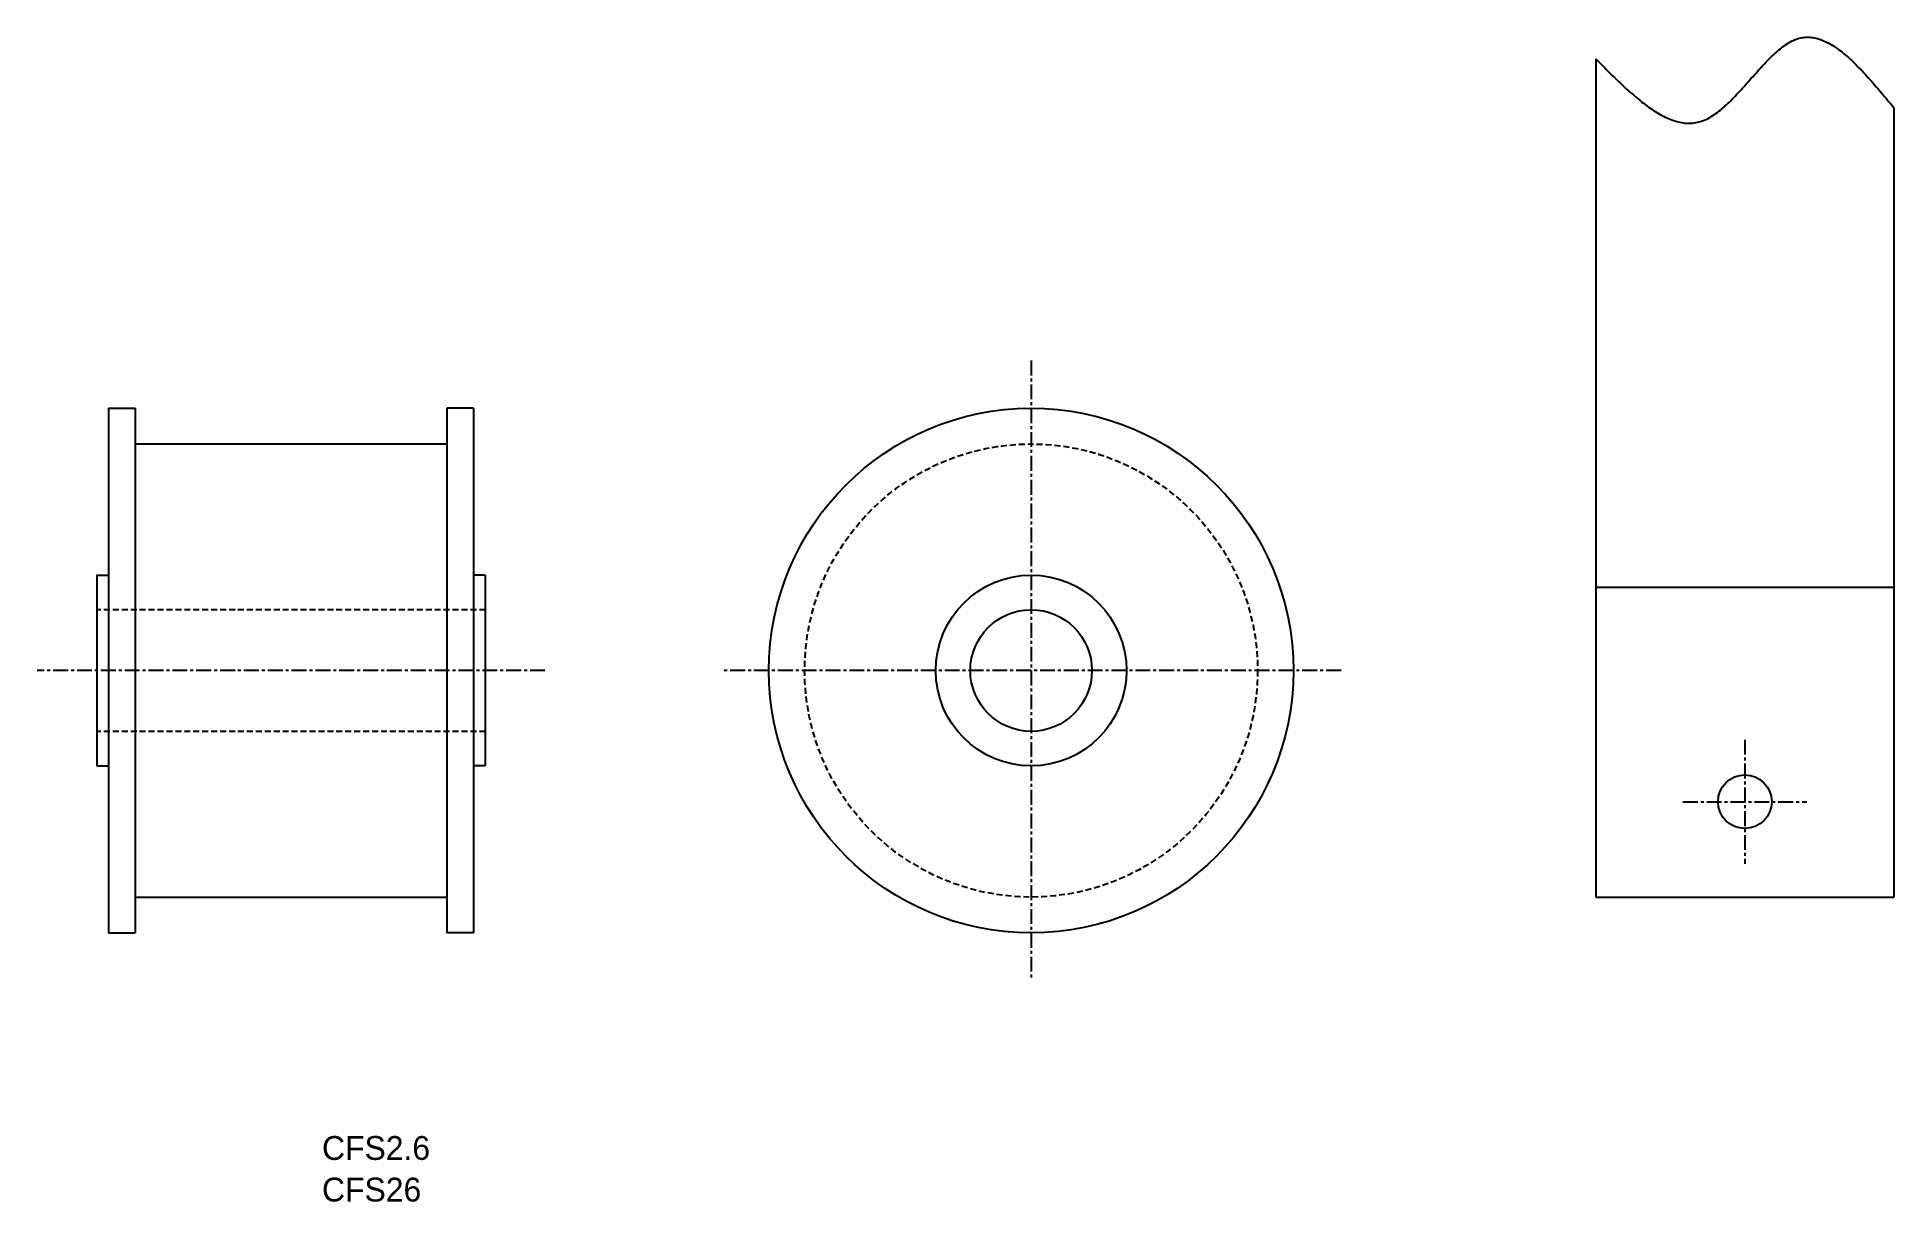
# Model space of a CAD drawing. Extents: x 72 to 228, y 87 to 185.
import ezdxf

# ---------------------------------------------------------------- set-up
doc = ezdxf.new("R2010")
doc.units = 0
doc.linetypes.add('CENTER', pattern=[2, 1.25, -0.25, 0.25, -0.25])
doc.linetypes.add('DASHED', pattern=[0.75, 0.5, -0.25])
doc.layers.get('0').update_dxf_attribs({"linetype": 'CONTINUOUS'})
doc.layers.add('CENTER', color=1, linetype='CENTER')

msp = doc.modelspace()

# ---------------------------------------------------------------- linework, layer by layer
at = {"color": 7, "linetype": 'CONTINUOUS'}
for p, q in [((203.27, 182.83), (203.27, 112.54)), ((228.27, 178.74), (228.27, 112.54)), ((78.5, 153.54), (78.5, 109.54)), ((78.5, 153.54), (80.72, 153.54)), ((80.72, 153.54), (80.72, 109.54)), ((109.1, 153.54), (106.88, 153.54)), ((106.88, 153.54), (106.88, 109.54)), ((109.1, 153.54), (109.1, 109.54)), ((80.72, 150.54), (106.88, 150.54)), ((77.5, 139.54), (77.5, 123.54)), ((77.5, 139.54), (78.5, 139.54)), ((110.1, 139.54), (109.1, 139.54)), ((110.1, 139.54), (110.1, 123.54)), ((203.27, 138.54), (228.27, 138.54)), ((77.5, 123.54), (78.5, 123.54)), ((110.1, 123.54), (109.1, 123.54)), ((80.72, 112.54), (106.88, 112.54)), ((203.27, 112.54), (228.27, 112.54)), ((78.5, 109.54), (80.72, 109.54)), ((109.1, 109.54), (106.88, 109.54))]:
    msp.add_line(p, q, dxfattribs=at)
at = {"color": 3, "linetype": 'DASHED'}
for p, q in [((110.1, 136.64), (77.5, 136.64)), ((110.1, 126.44), (77.5, 126.44))]:
    msp.add_line(p, q, dxfattribs=at)
at = {"color": 7}
msp.add_polyline3d([(203.27, 182.83, 0), (203.41, 182.69, 0), (203.56, 182.54, 0), (203.7, 182.4, 0), (203.84, 182.25, 0), (203.99, 182.11, 0), (204.13, 181.96, 0), (204.27, 181.82, 0), (204.42, 181.68, 0), (204.56, 181.54, 0), (204.7, 181.4, 0), (204.85, 181.26, 0), (204.99, 181.12, 0), (205.13, 180.98, 0), (205.28, 180.85, 0), (205.42, 180.71, 0), (205.56, 180.58, 0), (205.71, 180.44, 0), (205.85, 180.31, 0), (205.99, 180.19, 0), (206.13, 180.06, 0), (206.28, 179.93, 0), (206.42, 179.81, 0), (206.56, 179.69, 0), (206.7, 179.57, 0), (206.84, 179.45, 0), (206.99, 179.34, 0), (207.13, 179.22, 0), (207.27, 179.12, 0), (207.41, 179.01, 0), (207.55, 178.9, 0), (207.69, 178.8, 0), (207.83, 178.7, 0), (207.97, 178.61, 0), (208.11, 178.52, 0), (208.25, 178.43, 0), (208.39, 178.34, 0), (208.53, 178.26, 0), (208.67, 178.18, 0), (208.81, 178.1, 0), (208.95, 178.03, 0), (209.09, 177.96, 0), (209.22, 177.9, 0), (209.36, 177.84, 0), (209.5, 177.78, 0), (209.64, 177.73, 0), (209.77, 177.68, 0), (209.91, 177.63, 0), (210.05, 177.59, 0), (210.18, 177.56, 0), (210.32, 177.53, 0), (210.45, 177.5, 0), (210.59, 177.48, 0), (210.72, 177.46, 0), (210.86, 177.45, 0), (210.99, 177.45, 0), (211.13, 177.44, 0), (211.26, 177.45, 0), (211.39, 177.46, 0), (211.52, 177.47, 0), (211.66, 177.49, 0), (211.79, 177.52, 0), (211.92, 177.55, 0), (212.05, 177.58, 0), (212.18, 177.63, 0), (212.31, 177.68, 0), (212.44, 177.73, 0), (212.57, 177.79, 0), (212.7, 177.85, 0), (212.83, 177.92, 0), (212.95, 178, 0), (213.08, 178.08, 0), (213.21, 178.16, 0), (213.33, 178.25, 0), (213.46, 178.34, 0), (213.59, 178.44, 0), (213.71, 178.54, 0), (213.84, 178.65, 0), (213.97, 178.75, 0), (214.09, 178.86, 0), (214.22, 178.98, 0), (214.34, 179.09, 0), (214.47, 179.21, 0), (214.59, 179.33, 0), (214.71, 179.46, 0), (214.84, 179.59, 0), (214.96, 179.71, 0), (215.08, 179.84, 0), (215.21, 179.98, 0), (215.33, 180.11, 0), (215.45, 180.24, 0), (215.58, 180.38, 0), (215.7, 180.52, 0), (215.82, 180.65, 0), (215.94, 180.79, 0), (216.07, 180.93, 0), (216.19, 181.07, 0), (216.31, 181.21, 0), (216.43, 181.34, 0), (216.55, 181.48, 0), (216.68, 181.62, 0), (216.8, 181.75, 0), (216.92, 181.89, 0), (217.04, 182.03, 0), (217.16, 182.16, 0), (217.28, 182.29, 0), (217.41, 182.42, 0), (217.53, 182.55, 0), (217.65, 182.67, 0), (217.77, 182.8, 0), (217.89, 182.92, 0), (218.01, 183.04, 0), (218.13, 183.15, 0), (218.26, 183.27, 0), (218.38, 183.38, 0), (218.5, 183.49, 0), (218.62, 183.59, 0), (218.75, 183.69, 0), (218.87, 183.79, 0), (218.99, 183.88, 0), (219.11, 183.96, 0), (219.24, 184.05, 0), (219.36, 184.13, 0), (219.48, 184.2, 0), (219.6, 184.27, 0), (219.73, 184.34, 0), (219.85, 184.39, 0), (219.98, 184.45, 0), (220.1, 184.5, 0), (220.22, 184.54, 0), (220.35, 184.57, 0), (220.47, 184.6, 0), (220.6, 184.63, 0), (220.72, 184.64, 0), (220.85, 184.65, 0), (220.98, 184.66, 0), (221.1, 184.66, 0), (221.23, 184.65, 0), (221.35, 184.64, 0), (221.48, 184.63, 0), (221.61, 184.6, 0), (221.73, 184.58, 0), (221.86, 184.54, 0), (221.99, 184.5, 0), (222.12, 184.46, 0), (222.24, 184.41, 0), (222.37, 184.36, 0), (222.5, 184.3, 0), (222.63, 184.24, 0), (222.76, 184.18, 0), (222.89, 184.1, 0), (223.02, 184.03, 0), (223.15, 183.95, 0), (223.28, 183.87, 0), (223.4, 183.78, 0), (223.53, 183.69, 0), (223.66, 183.6, 0), (223.79, 183.5, 0), (223.92, 183.4, 0), (224.05, 183.29, 0), (224.18, 183.18, 0), (224.31, 183.07, 0), (224.45, 182.95, 0), (224.58, 182.84, 0), (224.71, 182.72, 0), (224.84, 182.59, 0), (224.97, 182.47, 0), (225.1, 182.34, 0), (225.23, 182.21, 0), (225.36, 182.07, 0), (225.49, 181.94, 0), (225.63, 181.8, 0), (225.76, 181.66, 0), (225.89, 181.52, 0), (226.02, 181.37, 0), (226.15, 181.23, 0), (226.28, 181.08, 0), (226.42, 180.93, 0), (226.55, 180.78, 0), (226.68, 180.63, 0), (226.81, 180.47, 0), (226.94, 180.32, 0), (227.08, 180.16, 0), (227.21, 180.01, 0), (227.34, 179.85, 0), (227.47, 179.69, 0), (227.61, 179.54, 0), (227.74, 179.38, 0), (227.87, 179.22, 0), (228, 179.06, 0), (228.14, 178.9, 0), (228.27, 178.74, 0)], dxfattribs=at)
at = {"color": 7, "linetype": 'CONTINUOUS'}
for centre, radius in [((155.89, 131.54), 22), ((155.89, 131.54), 8), ((155.89, 131.54), 5.1), ((215.77, 120.54), 2.25)]:
    msp.add_circle(centre, radius, dxfattribs=at)
at = {"color": 3, "linetype": 'DASHED'}
msp.add_circle((155.89, 131.54), 19, dxfattribs=at)
at = {"layer": 'CENTER', "color": 1, "linetype": 'CENTER'}
for p, q in [((155.89, 157.54), (155.89, 105.54)), ((115.1, 131.54), (72.5, 131.54)), ((181.89, 131.54), (129.89, 131.54)), ((215.77, 125.74), (215.77, 115.34)), ((210.57, 120.54), (220.97, 120.54))]:
    msp.add_line(p, q, dxfattribs=at)

# ---------------------------------------------------------------- texts
for s, p in [('CFS2.6', (96.4, 90.5)), ('CFS26', (96.4, 87.01))]:
    msp.add_text(s, height=2).set_placement(p)

doc.saveas('drawing.dxf')
